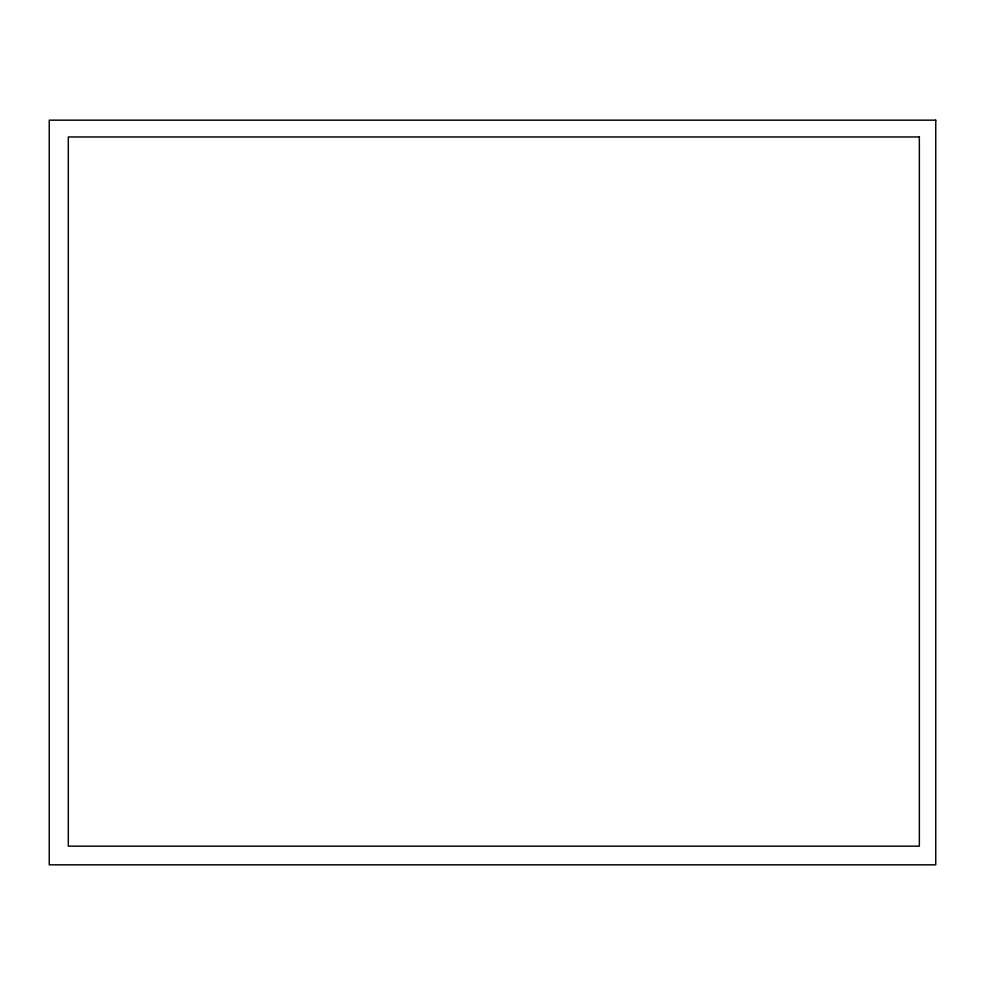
<?xml version="1.0" encoding="UTF-8"?>
<svg xmlns="http://www.w3.org/2000/svg" width="985" height="985" viewBox="0 0 985 985"><rect width="100%" height="100%" fill="white"/><g stroke="black" fill="none" stroke-linecap="round" stroke-linejoin="round"><path stroke-width="1.48" d="M935.75 120.17L49.25 120.17L49.25 864.83L935.75 864.83L935.75 120.17M919.35 136.964L68.31 136.964L68.31 846.164L919.35 846.164L919.35 136.964"/></g></svg>
